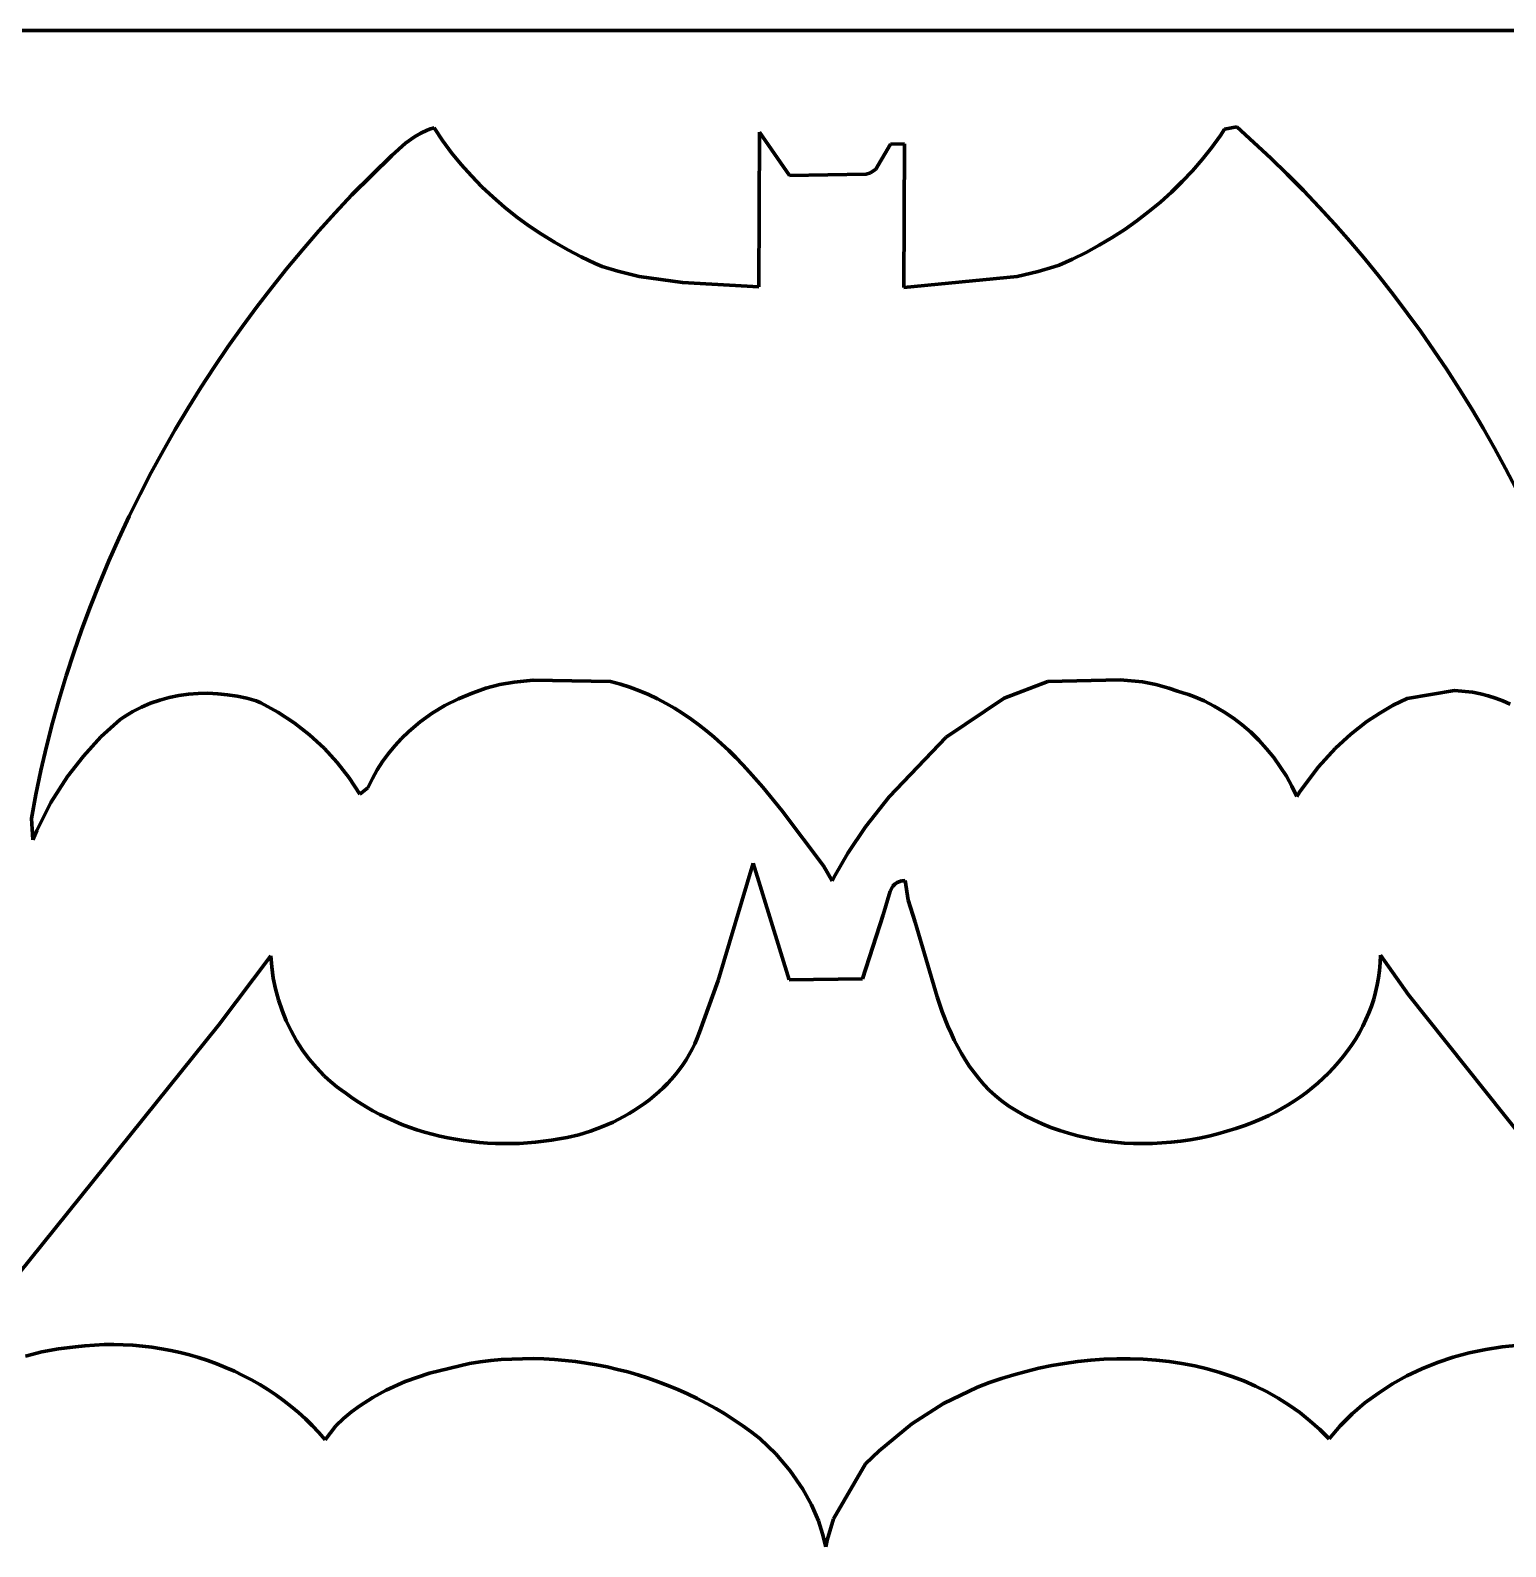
# Model space of a CAD drawing. Header units: millimetres. Extents: x 0 to 8.6, y 0 to 11.1.
# Drawn here: x 3.093 to 5.475, y 8.648 to 11.097 of the extents above; entities that cross this region are included whole.
import ezdxf

# ---------------------------------------------------------------- set-up
doc = ezdxf.new("R2010")
doc.units = ezdxf.units.MM
doc.layers.add('color#010101ff', color=7, linetype='CONTINUOUS', lineweight=100)
doc.layers.add('color#ffffffff', color=7, linetype='CONTINUOUS', lineweight=100)

msp = doc.modelspace()

# ---------------------------------------------------------------- linework, layer by layer
at = {"layer": 'color#010101ff'}
for p, q in [((3.6987, 10.9152), (3.713, 10.9254)), ((3.713, 10.9254), (3.7231, 10.9313)), ((3.7231, 10.9313), (3.7336, 10.9362)), ((3.7336, 10.9362), (3.739, 10.9382)), ((3.739, 10.9382), (3.7446, 10.94)), ((3.7446, 10.94), (3.7583, 10.9194)), ((4.2691, 10.683), (4.2699, 10.9329)), ((4.2699, 10.9329), (4.3182, 10.8627)), ((4.9999, 10.9077), (5.0141, 10.9273)), ((5.0141, 10.9273), (5.0208, 10.9374)), ((5.0208, 10.9374), (5.0406, 10.9411)), ((5.0406, 10.9411), (5.0683, 10.9163)), ((3.6764, 10.8952), (3.6987, 10.9152)), ((3.7583, 10.9194), (3.7729, 10.8995)), ((3.7729, 10.8995), (3.7884, 10.8804)), ((4.4579, 10.8731), (4.4816, 10.9132)), ((4.4816, 10.9132), (4.5041, 10.9137)), ((4.5041, 10.9137), (4.5033, 10.6821)), ((4.9849, 10.8887), (4.9999, 10.9077)), ((5.0683, 10.9163), (5.0954, 10.891)), ((3.612, 10.8314), (3.6764, 10.8952)), ((3.7884, 10.8804), (3.8048, 10.862)), ((4.449, 10.8669), (4.4579, 10.8731)), ((4.9691, 10.8705), (4.9849, 10.8887)), ((5.0954, 10.891), (5.122, 10.8651)), ((3.8048, 10.862), (3.8219, 10.8444)), ((4.3182, 10.8627), (4.4423, 10.8647)), ((4.4423, 10.8647), (4.449, 10.8669)), ((4.9352, 10.836), (4.9525, 10.8529)), ((4.9525, 10.8529), (4.9691, 10.8705)), ((5.122, 10.8651), (5.1481, 10.8387)), ((3.585, 10.8026), (3.612, 10.8314)), ((3.8219, 10.8444), (3.8398, 10.8276)), ((3.8398, 10.8276), (3.8584, 10.8115)), ((4.9173, 10.8198), (4.9352, 10.836)), ((5.1481, 10.8387), (5.1737, 10.8118)), ((3.5584, 10.7732), (3.585, 10.8026)), ((3.8584, 10.8115), (3.8777, 10.7961)), ((4.8794, 10.7897), (4.8987, 10.8044)), ((4.8987, 10.8044), (4.9173, 10.8198)), ((5.1737, 10.8118), (5.1988, 10.7844)), ((3.8777, 10.7961), (3.8976, 10.7816)), ((3.8976, 10.7816), (3.918, 10.7678)), ((4.8393, 10.7626), (4.8597, 10.7758)), ((4.8597, 10.7758), (4.8794, 10.7897)), ((5.1988, 10.7844), (5.2233, 10.7566)), ((3.5325, 10.7432), (3.5584, 10.7732)), ((3.918, 10.7678), (3.939, 10.7549)), ((3.939, 10.7549), (3.9604, 10.7427)), ((4.8185, 10.7502), (4.8393, 10.7626)), ((5.2233, 10.7566), (5.2473, 10.7282)), ((3.5071, 10.7128), (3.5325, 10.7432)), ((3.9604, 10.7427), (3.9823, 10.7314)), ((3.9823, 10.7314), (4.0046, 10.7209)), ((4.7536, 10.7179), (4.7756, 10.7278)), ((4.7756, 10.7278), (4.7973, 10.7386)), ((4.7973, 10.7386), (4.8185, 10.7502)), ((5.2473, 10.7282), (5.2707, 10.6995)), ((3.4824, 10.6819), (3.5071, 10.7128)), ((4.0046, 10.7209), (4.0158, 10.716)), ((4.0158, 10.716), (4.0413, 10.708)), ((4.0413, 10.708), (4.0757, 10.6999)), ((4.6859, 10.6998), (4.72, 10.7075)), ((4.72, 10.7075), (4.7452, 10.715)), ((4.7452, 10.715), (4.7536, 10.7179)), ((3.4582, 10.6505), (3.4824, 10.6819)), ((4.0757, 10.6999), (4.1455, 10.69)), ((4.1455, 10.69), (4.2691, 10.683)), ((4.5033, 10.6821), (4.6859, 10.6998)), ((5.2707, 10.6995), (5.2936, 10.6703)), ((5.2936, 10.6703), (5.3159, 10.6406)), ((3.4347, 10.6186), (3.4582, 10.6505)), ((5.3159, 10.6406), (5.3377, 10.6106)), ((3.4118, 10.5862), (3.4347, 10.6186)), ((5.3377, 10.6106), (5.359, 10.5802)), ((3.3895, 10.5534), (3.4118, 10.5862)), ((5.359, 10.5802), (5.3796, 10.5493)), ((3.3679, 10.5202), (3.3895, 10.5534)), ((5.3796, 10.5493), (5.3997, 10.5181)), ((3.3469, 10.4866), (3.3679, 10.5202)), ((5.3997, 10.5181), (5.4193, 10.4866)), ((3.3266, 10.4526), (3.3469, 10.4866)), ((5.4193, 10.4866), (5.4382, 10.4546)), ((3.307, 10.4181), (3.3266, 10.4526)), ((5.4382, 10.4546), (5.4566, 10.4224)), ((3.2881, 10.3833), (3.307, 10.4181)), ((5.4566, 10.4224), (5.4744, 10.3898)), ((5.4744, 10.3898), (5.4916, 10.3569)), ((3.2699, 10.3481), (3.2881, 10.3833)), ((3.2524, 10.3126), (3.2699, 10.3481)), ((3.2356, 10.2767), (3.2524, 10.3126)), ((3.2195, 10.2405), (3.2356, 10.2767)), ((3.2042, 10.204), (3.2195, 10.2405)), ((3.1897, 10.1671), (3.2042, 10.204)), ((3.1759, 10.13), (3.1897, 10.1671)), ((3.1629, 10.0926), (3.1759, 10.13)), ((3.1507, 10.0549), (3.1629, 10.0926)), ((3.1393, 10.017), (3.1507, 10.0549)), ((3.851, 10.0405), (3.8284, 10.0346)), ((3.8739, 10.0447), (3.851, 10.0405)), ((3.9048, 10.0479), (3.8739, 10.0447)), ((4.0295, 10.0454), (3.9048, 10.0479)), ((4.0454, 10.0411), (4.0295, 10.0454)), ((4.0609, 10.0362), (4.0454, 10.0411)), ((4.7356, 10.0455), (4.6648, 10.0185)), ((4.8524, 10.0482), (4.7356, 10.0455)), ((4.8885, 10.0448), (4.8524, 10.0482)), ((4.9099, 10.0408), (4.8885, 10.0448)), ((4.931, 10.035), (4.9099, 10.0408)), ((3.1287, 9.9789), (3.1393, 10.017)), ((3.3168, 10.0197), (3.3016, 10.0156)), ((3.3323, 10.0229), (3.3168, 10.0197)), ((3.3479, 10.0251), (3.3323, 10.0229)), ((3.3637, 10.0263), (3.3479, 10.0251)), ((3.3795, 10.0265), (3.3637, 10.0263)), ((3.3953, 10.0259), (3.3795, 10.0265)), ((3.4111, 10.0243), (3.3953, 10.0259)), ((3.4268, 10.0218), (3.4111, 10.0243)), ((3.4423, 10.0184), (3.4268, 10.0218)), ((3.4575, 10.0142), (3.4423, 10.0184)), ((3.7838, 10.0176), (3.7622, 10.0068)), ((3.8062, 10.0268), (3.7838, 10.0176)), ((3.8136, 10.0296), (3.8062, 10.0268)), ((3.8284, 10.0346), (3.8136, 10.0296)), ((4.0761, 10.0307), (4.0609, 10.0362)), ((4.0908, 10.0245), (4.0761, 10.0307)), ((4.1052, 10.0176), (4.0908, 10.0245)), ((4.1193, 10.0103), (4.1052, 10.0176)), ((4.6648, 10.0185), (4.5714, 9.9558)), ((4.9449, 10.0299), (4.931, 10.035)), ((4.9537, 10.0274), (4.9449, 10.0299)), ((4.9625, 10.0245), (4.9537, 10.0274)), ((4.9711, 10.0214), (4.9625, 10.0245)), ((4.9879, 10.0142), (4.9711, 10.0214)), ((5.3159, 10.018), (5.2932, 10.0071)), ((5.3919, 10.0311), (5.3159, 10.018)), ((5.4212, 10.0284), (5.3919, 10.0311)), ((5.4339, 10.0257), (5.4212, 10.0284)), ((5.4463, 10.0224), (5.4339, 10.0257)), ((5.4585, 10.0185), (5.4463, 10.0224)), ((5.4704, 10.0141), (5.4585, 10.0185)), ((3.2581, 9.997), (3.2444, 9.9887)), ((3.2722, 10.0042), (3.2581, 9.997)), ((3.2867, 10.0104), (3.2722, 10.0042)), ((3.3016, 10.0156), (3.2867, 10.0104)), ((3.4647, 10.0109), (3.4575, 10.0142)), ((3.4924, 9.9961), (3.4647, 10.0109)), ((3.5188, 9.9789), (3.4924, 9.9961)), ((3.7416, 9.9943), (3.722, 9.9802)), ((3.7622, 10.0068), (3.7416, 9.9943)), ((4.133, 10.0023), (4.1193, 10.0103)), ((4.1464, 9.9939), (4.133, 10.0023)), ((4.1595, 9.9849), (4.1464, 9.9939)), ((5.0042, 10.006), (4.9879, 10.0142)), ((5.0199, 9.9968), (5.0042, 10.006)), ((5.0351, 9.9866), (5.0199, 9.9968)), ((5.2714, 9.9947), (5.2507, 9.9809)), ((5.2932, 10.0071), (5.2714, 9.9947)), ((5.482, 10.0091), (5.4704, 10.0141)), ((3.1189, 9.9405), (3.1287, 9.9789)), ((3.2378, 9.9841), (3.2068, 9.956)), ((3.2444, 9.9887), (3.2378, 9.9841)), ((3.5437, 9.9595), (3.5188, 9.9789)), ((3.722, 9.9802), (3.7036, 9.9647)), ((4.1722, 9.9756), (4.1595, 9.9849)), ((4.1847, 9.9657), (4.1722, 9.9756)), ((5.0495, 9.9755), (5.0351, 9.9866)), ((5.0633, 9.9635), (5.0495, 9.9755)), ((5.2507, 9.9809), (5.2245, 9.9604)), ((3.2068, 9.956), (3.1785, 9.9252)), ((3.5669, 9.9381), (3.5437, 9.9595)), ((3.6921, 9.9535), (3.6813, 9.9417)), ((3.7036, 9.9647), (3.6921, 9.9535)), ((4.1969, 9.9555), (4.1847, 9.9657)), ((4.2088, 9.9449), (4.1969, 9.9555)), ((4.2205, 9.9339), (4.2088, 9.9449)), ((4.5714, 9.9558), (4.4794, 9.8592)), ((5.0764, 9.9507), (5.0633, 9.9635)), ((5.0887, 9.9371), (5.0764, 9.9507)), ((5.2245, 9.9604), (5.2001, 9.9378)), ((3.1099, 9.9019), (3.1189, 9.9405)), ((3.1785, 9.9252), (3.153, 9.8922)), ((3.5882, 9.9149), (3.5669, 9.9381)), ((3.6711, 9.9293), (3.6616, 9.9163)), ((3.6813, 9.9417), (3.6711, 9.9293)), ((4.2319, 9.9227), (4.2205, 9.9339)), ((4.2431, 9.9111), (4.2319, 9.9227)), ((5.1002, 9.9229), (5.0887, 9.9371)), ((5.1108, 9.908), (5.1002, 9.9229)), ((5.2001, 9.9378), (5.172, 9.907)), ((3.1018, 9.8631), (3.1099, 9.9019)), ((3.6075, 9.89), (3.5882, 9.9149)), ((3.6529, 9.9028), (3.645, 9.8887)), ((3.6616, 9.9163), (3.6529, 9.9028)), ((4.2541, 9.8993), (4.2431, 9.9111)), ((4.2755, 9.875), (4.2541, 9.8993)), ((5.1206, 9.8925), (5.1108, 9.908)), ((5.172, 9.907), (5.1419, 9.8669)), ((3.153, 9.8922), (3.1261, 9.8499)), ((3.6247, 9.8637), (3.6075, 9.89)), ((3.6379, 9.8741), (3.6247, 9.8637)), ((3.645, 9.8887), (3.6379, 9.8741)), ((4.3062, 9.8374), (4.2755, 9.875)), ((5.1294, 9.8765), (5.1206, 9.8925)), ((5.1373, 9.86), (5.1294, 9.8765)), ((3.0945, 9.8241), (3.1018, 9.8631)), ((3.1261, 9.8499), (3.1033, 9.8052)), ((4.4794, 9.8592), (4.4413, 9.8108)), ((5.1419, 9.8669), (5.1373, 9.86)), ((3.0966, 9.7898), (3.0945, 9.8241)), ((4.3732, 9.7478), (4.3062, 9.8374)), ((3.1033, 9.8052), (3.0966, 9.7898)), ((4.4413, 9.8108), (4.4126, 9.7682)), ((4.2033, 9.5627), (4.2599, 9.7521)), ((4.2599, 9.7521), (4.3179, 9.564)), ((4.3875, 9.7236), (4.3732, 9.7478)), ((4.4126, 9.7682), (4.3922, 9.7327)), ((4.3922, 9.7327), (4.3875, 9.7236)), ((4.4923, 9.7209), (4.4968, 9.7228)), ((4.4968, 9.7228), (4.4994, 9.7235)), ((4.4994, 9.7235), (4.5022, 9.7239)), ((4.5022, 9.7239), (4.5053, 9.7241)), ((4.5053, 9.7241), (4.5098, 9.6922)), ((4.4696, 9.669), (4.481, 9.7071)), ((4.481, 9.7071), (4.4855, 9.7151)), ((4.4855, 9.7151), (4.4886, 9.7183)), ((4.4886, 9.7183), (4.4923, 9.7209)), ((4.5098, 9.6922), (4.5213, 9.657)), ((4.4362, 9.5656), (4.4696, 9.669)), ((4.5213, 9.657), (4.5569, 9.5361)), ((3.3972, 9.4911), (3.481, 9.6027)), ((3.481, 9.6027), (3.4825, 9.5847)), ((5.2721, 9.5912), (5.2726, 9.6034)), ((5.2726, 9.6034), (5.3177, 9.5395)), ((3.4825, 9.5847), (3.485, 9.5667)), ((5.2695, 9.5672), (5.2711, 9.5791)), ((5.2711, 9.5791), (5.2721, 9.5912)), ((3.485, 9.5667), (3.4887, 9.549)), ((4.173, 9.479), (4.2033, 9.5627)), ((4.3179, 9.564), (4.4362, 9.5656)), ((5.2648, 9.5439), (5.2674, 9.5555)), ((5.2674, 9.5555), (5.2695, 9.5672)), ((3.4887, 9.549), (3.4934, 9.5315)), ((3.4934, 9.5315), (3.4991, 9.5143)), ((4.5569, 9.5361), (4.5651, 9.5123)), ((5.2579, 9.5213), (5.2616, 9.5325)), ((5.2616, 9.5325), (5.2648, 9.5439)), ((5.3177, 9.5395), (5.5427, 9.2573)), ((3.4991, 9.5143), (3.5059, 9.4976)), ((4.5651, 9.5123), (4.5743, 9.4891)), ((5.2491, 9.4996), (5.2538, 9.5103)), ((5.2538, 9.5103), (5.2579, 9.5213)), ((2.9227, 8.9018), (3.3972, 9.4911)), ((3.5059, 9.4976), (3.5137, 9.4813)), ((3.5137, 9.4813), (3.5225, 9.4655)), ((4.1694, 9.4697), (4.173, 9.479)), ((4.5743, 9.4891), (4.5792, 9.4777)), ((4.5792, 9.4777), (4.5845, 9.4665)), ((5.2326, 9.4685), (5.2385, 9.4786)), ((5.2385, 9.4786), (5.244, 9.489)), ((5.244, 9.489), (5.2491, 9.4996)), ((3.5225, 9.4655), (3.5323, 9.4503)), ((4.1612, 9.4517), (4.1655, 9.4606)), ((4.1655, 9.4606), (4.1694, 9.4697)), ((4.5845, 9.4665), (4.5901, 9.4555)), ((4.5901, 9.4555), (4.5961, 9.4447)), ((5.2195, 9.449), (5.2262, 9.4587)), ((5.2262, 9.4587), (5.2326, 9.4685)), ((3.5323, 9.4503), (3.543, 9.4357)), ((3.543, 9.4357), (3.5546, 9.422)), ((4.1461, 9.4266), (4.1515, 9.4347)), ((4.1515, 9.4347), (4.1565, 9.4431)), ((4.1565, 9.4431), (4.1612, 9.4517)), ((4.5961, 9.4447), (4.6024, 9.4342)), ((4.6024, 9.4342), (4.6092, 9.4239)), ((5.197, 9.4217), (5.2048, 9.4306)), ((5.2048, 9.4306), (5.2123, 9.4397)), ((5.2123, 9.4397), (5.2195, 9.449)), ((3.5546, 9.422), (3.5672, 9.409)), ((3.5672, 9.409), (3.5738, 9.4028)), ((4.128, 9.4035), (4.1343, 9.411)), ((4.1343, 9.411), (4.1404, 9.4186)), ((4.1404, 9.4186), (4.1461, 9.4266)), ((4.6092, 9.4239), (4.6164, 9.4139)), ((4.6164, 9.4139), (4.6241, 9.4042)), ((4.6241, 9.4042), (4.6323, 9.3948)), ((5.1716, 9.397), (5.1803, 9.4049)), ((5.1803, 9.4049), (5.1888, 9.4132)), ((5.1888, 9.4132), (5.197, 9.4217)), ((3.5738, 9.4028), (3.5806, 9.3969)), ((3.5806, 9.3969), (3.5877, 9.3912)), ((3.5877, 9.3912), (3.5949, 9.3857)), ((3.5949, 9.3857), (3.6024, 9.3805)), ((3.6024, 9.3805), (3.6129, 9.3729)), ((4.1, 9.3763), (4.1074, 9.3827)), ((4.1074, 9.3827), (4.1145, 9.3894)), ((4.1145, 9.3894), (4.1214, 9.3963)), ((4.1214, 9.3963), (4.128, 9.4035)), ((4.6323, 9.3948), (4.641, 9.3857)), ((4.641, 9.3857), (4.6503, 9.377)), ((5.1436, 9.3749), (5.1531, 9.3819)), ((5.1531, 9.3819), (5.1625, 9.3893)), ((5.1625, 9.3893), (5.1716, 9.397)), ((3.6129, 9.3729), (3.6237, 9.3657)), ((3.6237, 9.3657), (3.6347, 9.3588)), ((3.6347, 9.3588), (3.6459, 9.3524)), ((4.0682, 9.3531), (4.0765, 9.3585)), ((4.0765, 9.3585), (4.0845, 9.3642)), ((4.0845, 9.3642), (4.0924, 9.3701)), ((4.0924, 9.3701), (4.1, 9.3763)), ((4.6503, 9.377), (4.6601, 9.3687)), ((4.6601, 9.3687), (4.6728, 9.36)), ((4.6728, 9.36), (4.6858, 9.3519)), ((5.103, 9.3502), (5.1134, 9.3559)), ((5.1134, 9.3559), (5.1237, 9.3619)), ((5.1237, 9.3619), (5.1337, 9.3682)), ((5.1337, 9.3682), (5.1436, 9.3749)), ((3.6459, 9.3524), (3.6572, 9.3463)), ((3.6572, 9.3463), (3.6688, 9.3407)), ((3.6688, 9.3407), (3.6806, 9.3353)), ((3.6806, 9.3353), (3.6925, 9.3304)), ((3.6925, 9.3304), (3.7045, 9.3259)), ((4.0155, 9.3262), (4.0336, 9.3341)), ((4.0336, 9.3341), (4.0512, 9.343)), ((4.0512, 9.343), (4.0598, 9.3479)), ((4.0598, 9.3479), (4.0682, 9.3531)), ((4.6858, 9.3519), (4.699, 9.3444)), ((4.699, 9.3444), (4.7126, 9.3375)), ((4.7126, 9.3375), (4.7264, 9.3313)), ((4.7264, 9.3313), (4.7404, 9.3255)), ((5.0535, 9.3287), (5.0677, 9.3341)), ((5.0677, 9.3341), (5.0815, 9.34)), ((5.0815, 9.34), (5.0923, 9.3449)), ((5.0923, 9.3449), (5.103, 9.3502)), ((3.7045, 9.3259), (3.7167, 9.3217)), ((3.7167, 9.3217), (3.729, 9.3178)), ((3.729, 9.3178), (3.7415, 9.3144)), ((3.7415, 9.3144), (3.754, 9.3113)), ((3.754, 9.3113), (3.7666, 9.3085)), ((3.7666, 9.3085), (3.7793, 9.3062)), ((3.7793, 9.3062), (3.7921, 9.3041)), ((3.934, 9.3047), (3.9467, 9.3068)), ((3.9467, 9.3068), (3.9593, 9.3092)), ((3.9593, 9.3092), (3.9782, 9.3137)), ((3.9782, 9.3137), (3.997, 9.3194)), ((3.997, 9.3194), (4.0155, 9.3262)), ((4.7404, 9.3255), (4.7547, 9.3204)), ((4.7547, 9.3204), (4.7691, 9.3159)), ((4.7691, 9.3159), (4.7837, 9.3119)), ((4.7837, 9.3119), (4.7985, 9.3085)), ((4.7985, 9.3085), (4.8134, 9.3056)), ((4.9653, 9.3055), (4.9803, 9.3083)), ((4.9803, 9.3083), (4.9952, 9.3114)), ((4.9952, 9.3114), (5.0101, 9.3151)), ((5.0101, 9.3151), (5.0247, 9.3192)), ((5.0247, 9.3192), (5.0392, 9.3237)), ((5.0392, 9.3237), (5.0535, 9.3287)), ((3.7921, 9.3041), (3.805, 9.3025)), ((3.805, 9.3025), (3.8178, 9.3012)), ((3.8178, 9.3012), (3.8308, 9.3002)), ((3.8308, 9.3002), (3.8437, 9.2996)), ((3.8437, 9.2996), (3.8567, 9.2993)), ((3.8567, 9.2993), (3.8696, 9.2993)), ((3.8696, 9.2993), (3.8826, 9.2997)), ((3.8826, 9.2997), (3.8955, 9.3005)), ((3.8955, 9.3005), (3.9084, 9.3016)), ((3.9084, 9.3016), (3.9212, 9.303)), ((3.9212, 9.303), (3.934, 9.3047)), ((4.8134, 9.3056), (4.8284, 9.3032)), ((4.8284, 9.3032), (4.8435, 9.3014)), ((4.8435, 9.3014), (4.8586, 9.3002)), ((4.8586, 9.3002), (4.8739, 9.2994)), ((4.8739, 9.2994), (4.8891, 9.2992)), ((4.8891, 9.2992), (4.9044, 9.2995)), ((4.9044, 9.2995), (4.9197, 9.3003)), ((4.9197, 9.3003), (4.9349, 9.3015)), ((4.9349, 9.3015), (4.9501, 9.3033)), ((4.9501, 9.3033), (4.9653, 9.3055)), ((3.1382, 8.9679), (3.1112, 8.9628)), ((3.1657, 8.9711), (3.1382, 8.9679)), ((3.181, 8.9728), (3.1657, 8.9711)), ((3.1964, 8.9739), (3.181, 8.9728)), ((3.2118, 8.9746), (3.1964, 8.9739)), ((3.2273, 8.9747), (3.2118, 8.9746)), ((3.2428, 8.9744), (3.2273, 8.9747)), ((3.2582, 8.9735), (3.2428, 8.9744)), ((3.2736, 8.9721), (3.2582, 8.9735)), ((3.289, 8.9703), (3.2736, 8.9721)), ((3.3043, 8.9679), (3.289, 8.9703)), ((3.3195, 8.9651), (3.3043, 8.9679)), ((3.3346, 8.9618), (3.3195, 8.9651)), ((5.4425, 8.9669), (5.416, 8.9614)), ((5.4693, 8.971), (5.4425, 8.9669)), ((5.4964, 8.9735), (5.4693, 8.971)), ((3.1112, 8.9628), (3.0847, 8.9561)), ((3.3496, 8.9579), (3.3346, 8.9618)), ((3.3645, 8.9536), (3.3496, 8.9579)), ((3.3792, 8.9488), (3.3645, 8.9536)), ((3.3937, 8.9436), (3.3792, 8.9488)), ((3.4081, 8.9378), (3.3937, 8.9436)), ((3.8019, 8.9444), (3.7372, 8.9287)), ((3.8189, 8.9469), (3.8019, 8.9444)), ((3.836, 8.9489), (3.8189, 8.9469)), ((3.8531, 8.9504), (3.836, 8.9489)), ((3.8702, 8.9514), (3.8531, 8.9504)), ((3.8874, 8.9519), (3.8702, 8.9514)), ((3.9046, 8.952), (3.8874, 8.9519)), ((3.9217, 8.9515), (3.9046, 8.952)), ((3.9389, 8.9505), (3.9217, 8.9515)), ((3.956, 8.9491), (3.9389, 8.9505)), ((3.973, 8.9472), (3.956, 8.9491)), ((3.99, 8.9448), (3.973, 8.9472)), ((4.007, 8.9419), (3.99, 8.9448)), ((4.0238, 8.9386), (4.007, 8.9419)), ((4.0405, 8.9347), (4.0238, 8.9386)), ((4.7419, 8.9407), (4.7212, 8.9364)), ((4.7627, 8.9443), (4.7419, 8.9407)), ((4.7837, 8.9472), (4.7627, 8.9443)), ((4.8048, 8.9494), (4.7837, 8.9472)), ((4.826, 8.9509), (4.8048, 8.9494)), ((4.8471, 8.9517), (4.826, 8.9509)), ((4.8683, 8.9517), (4.8471, 8.9517)), ((4.8894, 8.951), (4.8683, 8.9517)), ((4.9105, 8.9495), (4.8894, 8.951)), ((4.9314, 8.9472), (4.9105, 8.9495)), ((4.9521, 8.9441), (4.9314, 8.9472)), ((4.9726, 8.9402), (4.9521, 8.9441)), ((4.993, 8.9354), (4.9726, 8.9402)), ((5.3644, 8.9459), (5.3394, 8.9358)), ((5.3899, 8.9544), (5.3644, 8.9459)), ((5.416, 8.9614), (5.3899, 8.9544)), ((3.4222, 8.9316), (3.4081, 8.9378)), ((3.4361, 8.9249), (3.4222, 8.9316)), ((3.4497, 8.9178), (3.4361, 8.9249)), ((3.4631, 8.9101), (3.4497, 8.9178)), ((3.6977, 8.9149), (3.6673, 8.9013)), ((3.7372, 8.9287), (3.6977, 8.9149)), ((4.0572, 8.9305), (4.0405, 8.9347)), ((4.0737, 8.9257), (4.0572, 8.9305)), ((4.09, 8.9205), (4.0737, 8.9257)), ((4.1062, 8.9148), (4.09, 8.9205)), ((4.1222, 8.9087), (4.1062, 8.9148)), ((4.6607, 8.9199), (4.6411, 8.9132)), ((4.6806, 8.926), (4.6607, 8.9199)), ((4.7008, 8.9315), (4.6806, 8.926)), ((4.7212, 8.9364), (4.7008, 8.9315)), ((5.013, 8.9298), (4.993, 8.9354)), ((5.0327, 8.9233), (5.013, 8.9298)), ((5.052, 8.9159), (5.0327, 8.9233)), ((5.071, 8.9076), (5.052, 8.9159)), ((5.3152, 8.9243), (5.2918, 8.9112)), ((5.3394, 8.9358), (5.3152, 8.9243)), ((3.4762, 8.902), (3.4631, 8.9101)), ((3.489, 8.8935), (3.4762, 8.902)), ((3.5015, 8.8844), (3.489, 8.8935)), ((3.6673, 8.9013), (3.6455, 8.8894)), ((4.1381, 8.9021), (4.1222, 8.9087)), ((4.1538, 8.8951), (4.1381, 8.9021)), ((4.1692, 8.8877), (4.1538, 8.8951)), ((4.6219, 8.9059), (4.5671, 8.8795)), ((4.6411, 8.9132), (4.6219, 8.9059)), ((5.0895, 8.8983), (5.071, 8.9076)), ((5.1076, 8.8881), (5.0895, 8.8983)), ((5.2692, 8.8965), (5.2476, 8.8804)), ((5.2918, 8.9112), (5.2692, 8.8965)), ((3.5137, 8.8749), (3.5015, 8.8844)), ((3.5255, 8.865), (3.5137, 8.8749)), ((3.537, 8.8546), (3.5255, 8.865)), ((3.6112, 8.866), (3.5984, 8.8553)), ((3.6246, 8.8759), (3.6112, 8.866)), ((3.6455, 8.8894), (3.6246, 8.8759)), ((4.1844, 8.8797), (4.1692, 8.8877)), ((4.1994, 8.8714), (4.1844, 8.8797)), ((4.2142, 8.8626), (4.1994, 8.8714)), ((4.5671, 8.8795), (4.5159, 8.8468)), ((5.1252, 8.877), (5.1076, 8.8881)), ((5.1422, 8.8648), (5.1252, 8.877)), ((5.2476, 8.8804), (5.2271, 8.8626)), ((3.548, 8.8438), (3.537, 8.8546)), ((3.5587, 8.8325), (3.548, 8.8438)), ((3.5862, 8.8437), (3.5689, 8.8207)), ((3.5984, 8.8553), (3.5862, 8.8437)), ((4.2287, 8.8534), (4.2142, 8.8626)), ((4.2429, 8.8437), (4.2287, 8.8534)), ((4.2568, 8.8336), (4.2429, 8.8437)), ((4.5159, 8.8468), (4.463, 8.8033)), ((5.1586, 8.8517), (5.1422, 8.8648)), ((5.1745, 8.8376), (5.1586, 8.8517)), ((5.2077, 8.8433), (5.1896, 8.8224)), ((5.2271, 8.8626), (5.2077, 8.8433)), ((3.5689, 8.8207), (3.5587, 8.8325)), ((4.2705, 8.8231), (4.2568, 8.8336)), ((4.2963, 8.7982), (4.2705, 8.8231)), ((5.1896, 8.8224), (5.1745, 8.8376)), ((4.3196, 8.7708), (4.2963, 8.7982)), ((4.463, 8.8033), (4.4413, 8.782)), ((4.3399, 8.7412), (4.3196, 8.7708)), ((4.4413, 8.782), (4.3895, 8.6931)), ((4.3537, 8.7161), (4.3399, 8.7412)), ((4.365, 8.6898), (4.3537, 8.7161)), ((4.3719, 8.6693), (4.365, 8.6898)), ((4.3771, 8.6483), (4.3719, 8.6693)), ((4.3895, 8.6931), (4.379, 8.6586)), ((4.379, 8.6586), (4.3771, 8.6483))]:
    msp.add_line(p, q, dxfattribs=at)
at = {"layer": 'color#ffffffff'}
for p, q in [((0, 11.0972), (8.5833, 11.0972)), ((3.713, 10.9254), (3.6987, 10.9152)), ((3.7231, 10.9313), (3.713, 10.9254)), ((3.7336, 10.9362), (3.7231, 10.9313)), ((3.739, 10.9382), (3.7336, 10.9362)), ((3.7446, 10.94), (3.739, 10.9382)), ((3.7583, 10.9194), (3.7446, 10.94)), ((4.2699, 10.9329), (4.2691, 10.683)), ((4.3182, 10.8627), (4.2699, 10.9329)), ((5.0141, 10.9273), (4.9999, 10.9077)), ((5.0208, 10.9374), (5.0141, 10.9273)), ((5.0406, 10.9411), (5.0208, 10.9374)), ((5.0683, 10.9163), (5.0406, 10.9411)), ((3.6987, 10.9152), (3.6764, 10.8952)), ((3.7729, 10.8995), (3.7583, 10.9194)), ((3.7884, 10.8804), (3.7729, 10.8995)), ((4.4816, 10.9132), (4.4579, 10.8731)), ((4.5041, 10.9137), (4.4816, 10.9132)), ((4.5033, 10.6821), (4.5041, 10.9137)), ((4.9999, 10.9077), (4.9849, 10.8887)), ((5.0954, 10.891), (5.0683, 10.9163)), ((3.6764, 10.8952), (3.612, 10.8314)), ((3.8048, 10.862), (3.7884, 10.8804)), ((4.4579, 10.8731), (4.449, 10.8669)), ((4.9849, 10.8887), (4.9691, 10.8705)), ((5.122, 10.8651), (5.0954, 10.891)), ((3.8219, 10.8444), (3.8048, 10.862)), ((4.4423, 10.8647), (4.3182, 10.8627)), ((4.449, 10.8669), (4.4423, 10.8647)), ((4.9525, 10.8529), (4.9352, 10.836)), ((4.9691, 10.8705), (4.9525, 10.8529)), ((5.1481, 10.8387), (5.122, 10.8651)), ((3.612, 10.8314), (3.585, 10.8026)), ((3.8398, 10.8276), (3.8219, 10.8444)), ((3.8584, 10.8115), (3.8398, 10.8276)), ((4.9352, 10.836), (4.9173, 10.8198)), ((5.1737, 10.8118), (5.1481, 10.8387)), ((3.585, 10.8026), (3.5584, 10.7732)), ((3.8777, 10.7961), (3.8584, 10.8115)), ((4.8987, 10.8044), (4.8794, 10.7897)), ((4.9173, 10.8198), (4.8987, 10.8044)), ((5.1988, 10.7844), (5.1737, 10.8118)), ((3.8976, 10.7816), (3.8777, 10.7961)), ((3.918, 10.7678), (3.8976, 10.7816)), ((4.8597, 10.7758), (4.8393, 10.7626)), ((4.8794, 10.7897), (4.8597, 10.7758)), ((5.2233, 10.7566), (5.1988, 10.7844)), ((3.5584, 10.7732), (3.5325, 10.7432)), ((3.939, 10.7549), (3.918, 10.7678)), ((3.9604, 10.7427), (3.939, 10.7549)), ((4.8393, 10.7626), (4.8185, 10.7502)), ((5.2473, 10.7282), (5.2233, 10.7566)), ((3.5325, 10.7432), (3.5071, 10.7128)), ((3.9823, 10.7314), (3.9604, 10.7427)), ((4.0046, 10.7209), (3.9823, 10.7314)), ((4.7756, 10.7278), (4.7536, 10.7179)), ((4.7973, 10.7386), (4.7756, 10.7278)), ((4.8185, 10.7502), (4.7973, 10.7386)), ((5.2707, 10.6995), (5.2473, 10.7282)), ((3.5071, 10.7128), (3.4824, 10.6819)), ((4.0158, 10.716), (4.0046, 10.7209)), ((4.0413, 10.708), (4.0158, 10.716)), ((4.0757, 10.6999), (4.0413, 10.708)), ((4.72, 10.7075), (4.6859, 10.6998)), ((4.7452, 10.715), (4.72, 10.7075)), ((4.7536, 10.7179), (4.7452, 10.715)), ((3.4824, 10.6819), (3.4582, 10.6505)), ((4.1455, 10.69), (4.0757, 10.6999)), ((4.2691, 10.683), (4.1455, 10.69)), ((4.6859, 10.6998), (4.5033, 10.6821)), ((5.2936, 10.6703), (5.2707, 10.6995)), ((5.3159, 10.6406), (5.2936, 10.6703)), ((3.4582, 10.6505), (3.4347, 10.6186)), ((5.3377, 10.6106), (5.3159, 10.6406)), ((3.4347, 10.6186), (3.4118, 10.5862)), ((5.359, 10.5802), (5.3377, 10.6106)), ((3.4118, 10.5862), (3.3895, 10.5534)), ((5.3796, 10.5493), (5.359, 10.5802)), ((3.3895, 10.5534), (3.3679, 10.5202)), ((5.3997, 10.5181), (5.3796, 10.5493)), ((3.3679, 10.5202), (3.3469, 10.4866)), ((5.4193, 10.4866), (5.3997, 10.5181)), ((3.3469, 10.4866), (3.3266, 10.4526)), ((5.4382, 10.4546), (5.4193, 10.4866)), ((3.3266, 10.4526), (3.307, 10.4181)), ((5.4566, 10.4224), (5.4382, 10.4546)), ((3.307, 10.4181), (3.2881, 10.3833)), ((5.4744, 10.3898), (5.4566, 10.4224)), ((5.4916, 10.3569), (5.4744, 10.3898)), ((3.2881, 10.3833), (3.2699, 10.3481)), ((3.2699, 10.3481), (3.2524, 10.3126)), ((3.2524, 10.3126), (3.2356, 10.2767)), ((3.2356, 10.2767), (3.2195, 10.2405)), ((3.2195, 10.2405), (3.2042, 10.204)), ((3.2042, 10.204), (3.1897, 10.1671)), ((3.1897, 10.1671), (3.1759, 10.13)), ((3.1759, 10.13), (3.1629, 10.0926)), ((3.1629, 10.0926), (3.1507, 10.0549)), ((3.1507, 10.0549), (3.1393, 10.017)), ((3.8284, 10.0346), (3.851, 10.0405)), ((3.851, 10.0405), (3.8739, 10.0447)), ((3.8739, 10.0447), (3.9048, 10.0479)), ((3.9048, 10.0479), (4.0295, 10.0454)), ((4.0295, 10.0454), (4.0454, 10.0411)), ((4.0454, 10.0411), (4.0609, 10.0362)), ((4.6648, 10.0185), (4.7356, 10.0455)), ((4.7356, 10.0455), (4.8524, 10.0482)), ((4.8524, 10.0482), (4.8885, 10.0448)), ((4.8885, 10.0448), (4.9099, 10.0408)), ((4.9099, 10.0408), (4.931, 10.035)), ((3.1393, 10.017), (3.1287, 9.9789)), ((3.3016, 10.0156), (3.3168, 10.0197)), ((3.3168, 10.0197), (3.3323, 10.0229)), ((3.3323, 10.0229), (3.3479, 10.0251)), ((3.3479, 10.0251), (3.3637, 10.0263)), ((3.3637, 10.0263), (3.3795, 10.0265)), ((3.3795, 10.0265), (3.3953, 10.0259)), ((3.3953, 10.0259), (3.4111, 10.0243)), ((3.4111, 10.0243), (3.4268, 10.0218)), ((3.4268, 10.0218), (3.4423, 10.0184)), ((3.4423, 10.0184), (3.4575, 10.0142)), ((3.7622, 10.0068), (3.7838, 10.0176)), ((3.7838, 10.0176), (3.8062, 10.0268)), ((3.8062, 10.0268), (3.8136, 10.0296)), ((3.8136, 10.0296), (3.8284, 10.0346)), ((4.0609, 10.0362), (4.0761, 10.0307)), ((4.0761, 10.0307), (4.0908, 10.0245)), ((4.0908, 10.0245), (4.1052, 10.0176)), ((4.1052, 10.0176), (4.1193, 10.0103)), ((4.5714, 9.9558), (4.6648, 10.0185)), ((4.931, 10.035), (4.9449, 10.0299)), ((4.9449, 10.0299), (4.9537, 10.0274)), ((4.9537, 10.0274), (4.9625, 10.0245)), ((4.9625, 10.0245), (4.9711, 10.0214)), ((4.9711, 10.0214), (4.9879, 10.0142)), ((5.2932, 10.0071), (5.3159, 10.018)), ((5.3159, 10.018), (5.3919, 10.0311)), ((5.3919, 10.0311), (5.4212, 10.0284)), ((5.4212, 10.0284), (5.4339, 10.0257)), ((5.4339, 10.0257), (5.4463, 10.0224)), ((5.4463, 10.0224), (5.4585, 10.0185)), ((5.4585, 10.0185), (5.4704, 10.0141)), ((3.2444, 9.9887), (3.2581, 9.997)), ((3.2581, 9.997), (3.2722, 10.0042)), ((3.2722, 10.0042), (3.2867, 10.0104)), ((3.2867, 10.0104), (3.3016, 10.0156)), ((3.4575, 10.0142), (3.4647, 10.0109)), ((3.4647, 10.0109), (3.4924, 9.9961)), ((3.4924, 9.9961), (3.5188, 9.9789)), ((3.722, 9.9802), (3.7416, 9.9943)), ((3.7416, 9.9943), (3.7622, 10.0068)), ((4.1193, 10.0103), (4.133, 10.0023)), ((4.133, 10.0023), (4.1464, 9.9939)), ((4.1464, 9.9939), (4.1595, 9.9849)), ((4.9879, 10.0142), (5.0042, 10.006)), ((5.0042, 10.006), (5.0199, 9.9968)), ((5.0199, 9.9968), (5.0351, 9.9866)), ((5.2507, 9.9809), (5.2714, 9.9947)), ((5.2714, 9.9947), (5.2932, 10.0071)), ((5.4704, 10.0141), (5.482, 10.0091)), ((3.1287, 9.9789), (3.1189, 9.9405)), ((3.2068, 9.956), (3.2378, 9.9841)), ((3.2378, 9.9841), (3.2444, 9.9887)), ((3.5188, 9.9789), (3.5437, 9.9595)), ((3.7036, 9.9647), (3.722, 9.9802)), ((4.1595, 9.9849), (4.1722, 9.9756)), ((4.1722, 9.9756), (4.1847, 9.9657)), ((5.0351, 9.9866), (5.0495, 9.9755)), ((5.0495, 9.9755), (5.0633, 9.9635)), ((5.2245, 9.9604), (5.2507, 9.9809)), ((3.1785, 9.9252), (3.2068, 9.956)), ((3.5437, 9.9595), (3.5669, 9.9381)), ((3.6813, 9.9417), (3.6921, 9.9535)), ((3.6921, 9.9535), (3.7036, 9.9647)), ((4.1847, 9.9657), (4.1969, 9.9555)), ((4.1969, 9.9555), (4.2088, 9.9449)), ((4.2088, 9.9449), (4.2205, 9.9339)), ((4.4794, 9.8592), (4.5714, 9.9558)), ((5.0633, 9.9635), (5.0764, 9.9507)), ((5.0764, 9.9507), (5.0887, 9.9371)), ((5.2001, 9.9378), (5.2245, 9.9604)), ((3.1189, 9.9405), (3.1099, 9.9019)), ((3.153, 9.8922), (3.1785, 9.9252)), ((3.5669, 9.9381), (3.5882, 9.9149)), ((3.6616, 9.9163), (3.6711, 9.9293)), ((3.6711, 9.9293), (3.6813, 9.9417)), ((4.2205, 9.9339), (4.2319, 9.9227)), ((4.2319, 9.9227), (4.2431, 9.9111)), ((5.0887, 9.9371), (5.1002, 9.9229)), ((5.1002, 9.9229), (5.1108, 9.908)), ((5.172, 9.907), (5.2001, 9.9378)), ((3.1099, 9.9019), (3.1018, 9.8631)), ((3.5882, 9.9149), (3.6075, 9.89)), ((3.645, 9.8887), (3.6529, 9.9028)), ((3.6529, 9.9028), (3.6616, 9.9163)), ((4.2431, 9.9111), (4.2541, 9.8993)), ((4.2541, 9.8993), (4.2755, 9.875)), ((5.1108, 9.908), (5.1206, 9.8925)), ((5.1419, 9.8669), (5.172, 9.907)), ((3.1261, 9.8499), (3.153, 9.8922)), ((3.6075, 9.89), (3.6247, 9.8637)), ((3.6247, 9.8637), (3.6379, 9.8741)), ((3.6379, 9.8741), (3.645, 9.8887)), ((4.2755, 9.875), (4.3062, 9.8374)), ((5.1206, 9.8925), (5.1294, 9.8765)), ((5.1294, 9.8765), (5.1373, 9.86)), ((3.1018, 9.8631), (3.0945, 9.8241)), ((3.1033, 9.8052), (3.1261, 9.8499)), ((4.4413, 9.8108), (4.4794, 9.8592)), ((5.1373, 9.86), (5.1419, 9.8669)), ((3.0945, 9.8241), (3.0966, 9.7898)), ((4.3062, 9.8374), (4.3732, 9.7478)), ((3.0966, 9.7898), (3.1033, 9.8052)), ((4.4126, 9.7682), (4.4413, 9.8108)), ((4.2599, 9.7521), (4.2033, 9.5627)), ((4.3179, 9.564), (4.2599, 9.7521)), ((4.3732, 9.7478), (4.3875, 9.7236)), ((4.3922, 9.7327), (4.4126, 9.7682)), ((4.3875, 9.7236), (4.3922, 9.7327)), ((4.4968, 9.7228), (4.4923, 9.7209)), ((4.4994, 9.7235), (4.4968, 9.7228)), ((4.5022, 9.7239), (4.4994, 9.7235)), ((4.5053, 9.7241), (4.5022, 9.7239)), ((4.5098, 9.6922), (4.5053, 9.7241)), ((4.481, 9.7071), (4.4696, 9.669)), ((4.4855, 9.7151), (4.481, 9.7071)), ((4.4886, 9.7183), (4.4855, 9.7151)), ((4.4923, 9.7209), (4.4886, 9.7183)), ((4.5213, 9.657), (4.5098, 9.6922)), ((4.4696, 9.669), (4.4362, 9.5656)), ((4.5569, 9.5361), (4.5213, 9.657)), ((3.481, 9.6027), (3.3972, 9.4911)), ((3.4825, 9.5847), (3.481, 9.6027)), ((5.2726, 9.6034), (5.2721, 9.5912)), ((5.3177, 9.5395), (5.2726, 9.6034)), ((3.485, 9.5667), (3.4825, 9.5847)), ((5.2711, 9.5791), (5.2695, 9.5672)), ((5.2721, 9.5912), (5.2711, 9.5791)), ((3.4887, 9.549), (3.485, 9.5667)), ((4.2033, 9.5627), (4.173, 9.479)), ((4.4362, 9.5656), (4.3179, 9.564)), ((5.2674, 9.5555), (5.2648, 9.5439)), ((5.2695, 9.5672), (5.2674, 9.5555)), ((3.4934, 9.5315), (3.4887, 9.549)), ((3.4991, 9.5143), (3.4934, 9.5315)), ((4.5651, 9.5123), (4.5569, 9.5361)), ((5.2616, 9.5325), (5.2579, 9.5213)), ((5.2648, 9.5439), (5.2616, 9.5325)), ((5.5427, 9.2573), (5.3177, 9.5395)), ((3.5059, 9.4976), (3.4991, 9.5143)), ((4.5743, 9.4891), (4.5651, 9.5123)), ((5.2538, 9.5103), (5.2491, 9.4996)), ((5.2579, 9.5213), (5.2538, 9.5103)), ((3.3972, 9.4911), (2.9227, 8.9018)), ((3.5137, 9.4813), (3.5059, 9.4976)), ((3.5225, 9.4655), (3.5137, 9.4813)), ((4.173, 9.479), (4.1694, 9.4697)), ((4.5792, 9.4777), (4.5743, 9.4891)), ((4.5845, 9.4665), (4.5792, 9.4777)), ((5.2385, 9.4786), (5.2326, 9.4685)), ((5.244, 9.489), (5.2385, 9.4786)), ((5.2491, 9.4996), (5.244, 9.489)), ((3.5323, 9.4503), (3.5225, 9.4655)), ((4.1655, 9.4606), (4.1612, 9.4517)), ((4.1694, 9.4697), (4.1655, 9.4606)), ((4.5901, 9.4555), (4.5845, 9.4665)), ((4.5961, 9.4447), (4.5901, 9.4555)), ((5.2262, 9.4587), (5.2195, 9.449)), ((5.2326, 9.4685), (5.2262, 9.4587)), ((3.543, 9.4357), (3.5323, 9.4503)), ((3.5546, 9.422), (3.543, 9.4357)), ((4.1515, 9.4347), (4.1461, 9.4266)), ((4.1565, 9.4431), (4.1515, 9.4347)), ((4.1612, 9.4517), (4.1565, 9.4431)), ((4.6024, 9.4342), (4.5961, 9.4447)), ((4.6092, 9.4239), (4.6024, 9.4342)), ((5.2048, 9.4306), (5.197, 9.4217)), ((5.2123, 9.4397), (5.2048, 9.4306)), ((5.2195, 9.449), (5.2123, 9.4397)), ((3.5672, 9.409), (3.5546, 9.422)), ((3.5738, 9.4028), (3.5672, 9.409)), ((4.1343, 9.411), (4.128, 9.4035)), ((4.1404, 9.4186), (4.1343, 9.411)), ((4.1461, 9.4266), (4.1404, 9.4186)), ((4.6164, 9.4139), (4.6092, 9.4239)), ((4.6241, 9.4042), (4.6164, 9.4139)), ((4.6323, 9.3948), (4.6241, 9.4042)), ((5.1803, 9.4049), (5.1716, 9.397)), ((5.1888, 9.4132), (5.1803, 9.4049)), ((5.197, 9.4217), (5.1888, 9.4132)), ((3.5806, 9.3969), (3.5738, 9.4028)), ((3.5877, 9.3912), (3.5806, 9.3969)), ((3.5949, 9.3857), (3.5877, 9.3912)), ((3.6024, 9.3805), (3.5949, 9.3857)), ((3.6129, 9.3729), (3.6024, 9.3805)), ((4.1074, 9.3827), (4.1, 9.3763)), ((4.1145, 9.3894), (4.1074, 9.3827)), ((4.1214, 9.3963), (4.1145, 9.3894)), ((4.128, 9.4035), (4.1214, 9.3963)), ((4.641, 9.3857), (4.6323, 9.3948)), ((4.6503, 9.377), (4.641, 9.3857)), ((5.1531, 9.3819), (5.1436, 9.3749)), ((5.1625, 9.3893), (5.1531, 9.3819)), ((5.1716, 9.397), (5.1625, 9.3893)), ((3.6237, 9.3657), (3.6129, 9.3729)), ((3.6347, 9.3588), (3.6237, 9.3657)), ((3.6459, 9.3524), (3.6347, 9.3588)), ((4.0765, 9.3585), (4.0682, 9.3531)), ((4.0845, 9.3642), (4.0765, 9.3585)), ((4.0924, 9.3701), (4.0845, 9.3642)), ((4.1, 9.3763), (4.0924, 9.3701)), ((4.6601, 9.3687), (4.6503, 9.377)), ((4.6728, 9.36), (4.6601, 9.3687)), ((4.6858, 9.3519), (4.6728, 9.36)), ((5.1134, 9.3559), (5.103, 9.3502)), ((5.1237, 9.3619), (5.1134, 9.3559)), ((5.1337, 9.3682), (5.1237, 9.3619)), ((5.1436, 9.3749), (5.1337, 9.3682)), ((3.6572, 9.3463), (3.6459, 9.3524)), ((3.6688, 9.3407), (3.6572, 9.3463)), ((3.6806, 9.3353), (3.6688, 9.3407)), ((3.6925, 9.3304), (3.6806, 9.3353)), ((3.7045, 9.3259), (3.6925, 9.3304)), ((4.0336, 9.3341), (4.0155, 9.3262)), ((4.0512, 9.343), (4.0336, 9.3341)), ((4.0598, 9.3479), (4.0512, 9.343)), ((4.0682, 9.3531), (4.0598, 9.3479)), ((4.699, 9.3444), (4.6858, 9.3519)), ((4.7126, 9.3375), (4.699, 9.3444)), ((4.7264, 9.3313), (4.7126, 9.3375)), ((4.7404, 9.3255), (4.7264, 9.3313)), ((5.0677, 9.3341), (5.0535, 9.3287)), ((5.0815, 9.34), (5.0677, 9.3341)), ((5.0923, 9.3449), (5.0815, 9.34)), ((5.103, 9.3502), (5.0923, 9.3449)), ((3.7167, 9.3217), (3.7045, 9.3259)), ((3.729, 9.3178), (3.7167, 9.3217)), ((3.7415, 9.3144), (3.729, 9.3178)), ((3.754, 9.3113), (3.7415, 9.3144)), ((3.7666, 9.3085), (3.754, 9.3113)), ((3.7793, 9.3062), (3.7666, 9.3085)), ((3.7921, 9.3041), (3.7793, 9.3062)), ((3.9467, 9.3068), (3.934, 9.3047)), ((3.9593, 9.3092), (3.9467, 9.3068)), ((3.9782, 9.3137), (3.9593, 9.3092)), ((3.997, 9.3194), (3.9782, 9.3137)), ((4.0155, 9.3262), (3.997, 9.3194)), ((4.7547, 9.3204), (4.7404, 9.3255)), ((4.7691, 9.3159), (4.7547, 9.3204)), ((4.7837, 9.3119), (4.7691, 9.3159)), ((4.7985, 9.3085), (4.7837, 9.3119)), ((4.8134, 9.3056), (4.7985, 9.3085)), ((4.9803, 9.3083), (4.9653, 9.3055)), ((4.9952, 9.3114), (4.9803, 9.3083)), ((5.0101, 9.3151), (4.9952, 9.3114)), ((5.0247, 9.3192), (5.0101, 9.3151)), ((5.0392, 9.3237), (5.0247, 9.3192)), ((5.0535, 9.3287), (5.0392, 9.3237)), ((3.805, 9.3025), (3.7921, 9.3041)), ((3.8178, 9.3012), (3.805, 9.3025)), ((3.8308, 9.3002), (3.8178, 9.3012)), ((3.8437, 9.2996), (3.8308, 9.3002)), ((3.8567, 9.2993), (3.8437, 9.2996)), ((3.8696, 9.2993), (3.8567, 9.2993)), ((3.8826, 9.2997), (3.8696, 9.2993)), ((3.8955, 9.3005), (3.8826, 9.2997)), ((3.9084, 9.3016), (3.8955, 9.3005)), ((3.9212, 9.303), (3.9084, 9.3016)), ((3.934, 9.3047), (3.9212, 9.303)), ((4.8284, 9.3032), (4.8134, 9.3056)), ((4.8435, 9.3014), (4.8284, 9.3032)), ((4.8586, 9.3002), (4.8435, 9.3014)), ((4.8739, 9.2994), (4.8586, 9.3002)), ((4.8891, 9.2992), (4.8739, 9.2994)), ((4.9044, 9.2995), (4.8891, 9.2992)), ((4.9197, 9.3003), (4.9044, 9.2995)), ((4.9349, 9.3015), (4.9197, 9.3003)), ((4.9501, 9.3033), (4.9349, 9.3015)), ((4.9653, 9.3055), (4.9501, 9.3033)), ((3.1112, 8.9628), (3.1382, 8.9679)), ((3.1382, 8.9679), (3.1657, 8.9711)), ((3.1657, 8.9711), (3.181, 8.9728)), ((3.181, 8.9728), (3.1964, 8.9739)), ((3.1964, 8.9739), (3.2118, 8.9746)), ((3.2118, 8.9746), (3.2273, 8.9747)), ((3.2273, 8.9747), (3.2428, 8.9744)), ((3.2428, 8.9744), (3.2582, 8.9735)), ((3.2582, 8.9735), (3.2736, 8.9721)), ((3.2736, 8.9721), (3.289, 8.9703)), ((3.289, 8.9703), (3.3043, 8.9679)), ((3.3043, 8.9679), (3.3195, 8.9651)), ((3.3195, 8.9651), (3.3346, 8.9618)), ((5.416, 8.9614), (5.4425, 8.9669)), ((5.4425, 8.9669), (5.4693, 8.971)), ((5.4693, 8.971), (5.4964, 8.9735)), ((3.0847, 8.9561), (3.1112, 8.9628)), ((3.3346, 8.9618), (3.3496, 8.9579)), ((3.3496, 8.9579), (3.3645, 8.9536)), ((3.3645, 8.9536), (3.3792, 8.9488)), ((3.3792, 8.9488), (3.3937, 8.9436)), ((3.3937, 8.9436), (3.4081, 8.9378)), ((3.7372, 8.9287), (3.8019, 8.9444)), ((3.8019, 8.9444), (3.8189, 8.9469)), ((3.8189, 8.9469), (3.836, 8.9489)), ((3.836, 8.9489), (3.8531, 8.9504)), ((3.8531, 8.9504), (3.8702, 8.9514)), ((3.8702, 8.9514), (3.8874, 8.9519)), ((3.8874, 8.9519), (3.9046, 8.952)), ((3.9046, 8.952), (3.9217, 8.9515)), ((3.9217, 8.9515), (3.9389, 8.9505)), ((3.9389, 8.9505), (3.956, 8.9491)), ((3.956, 8.9491), (3.973, 8.9472)), ((3.973, 8.9472), (3.99, 8.9448)), ((3.99, 8.9448), (4.007, 8.9419)), ((4.007, 8.9419), (4.0238, 8.9386)), ((4.0238, 8.9386), (4.0405, 8.9347)), ((4.7212, 8.9364), (4.7419, 8.9407)), ((4.7419, 8.9407), (4.7627, 8.9443)), ((4.7627, 8.9443), (4.7837, 8.9472)), ((4.7837, 8.9472), (4.8048, 8.9494)), ((4.8048, 8.9494), (4.826, 8.9509)), ((4.826, 8.9509), (4.8471, 8.9517)), ((4.8471, 8.9517), (4.8683, 8.9517)), ((4.8683, 8.9517), (4.8894, 8.951)), ((4.8894, 8.951), (4.9105, 8.9495)), ((4.9105, 8.9495), (4.9314, 8.9472)), ((4.9314, 8.9472), (4.9521, 8.9441)), ((4.9521, 8.9441), (4.9726, 8.9402)), ((4.9726, 8.9402), (4.993, 8.9354)), ((5.3394, 8.9358), (5.3644, 8.9459)), ((5.3644, 8.9459), (5.3899, 8.9544)), ((5.3899, 8.9544), (5.416, 8.9614)), ((3.4081, 8.9378), (3.4222, 8.9316)), ((3.4222, 8.9316), (3.4361, 8.9249)), ((3.4361, 8.9249), (3.4497, 8.9178)), ((3.4497, 8.9178), (3.4631, 8.9101)), ((3.6673, 8.9013), (3.6977, 8.9149)), ((3.6977, 8.9149), (3.7372, 8.9287)), ((4.0405, 8.9347), (4.0572, 8.9305)), ((4.0572, 8.9305), (4.0737, 8.9257)), ((4.0737, 8.9257), (4.09, 8.9205)), ((4.09, 8.9205), (4.1062, 8.9148)), ((4.1062, 8.9148), (4.1222, 8.9087)), ((4.6411, 8.9132), (4.6607, 8.9199)), ((4.6607, 8.9199), (4.6806, 8.926)), ((4.6806, 8.926), (4.7008, 8.9315)), ((4.7008, 8.9315), (4.7212, 8.9364)), ((4.993, 8.9354), (5.013, 8.9298)), ((5.013, 8.9298), (5.0327, 8.9233)), ((5.0327, 8.9233), (5.052, 8.9159)), ((5.052, 8.9159), (5.071, 8.9076)), ((5.2918, 8.9112), (5.3152, 8.9243)), ((5.3152, 8.9243), (5.3394, 8.9358)), ((3.4631, 8.9101), (3.4762, 8.902)), ((3.4762, 8.902), (3.489, 8.8935)), ((3.489, 8.8935), (3.5015, 8.8844)), ((3.6455, 8.8894), (3.6673, 8.9013)), ((4.1222, 8.9087), (4.1381, 8.9021)), ((4.1381, 8.9021), (4.1538, 8.8951)), ((4.1538, 8.8951), (4.1692, 8.8877)), ((4.5671, 8.8795), (4.6219, 8.9059)), ((4.6219, 8.9059), (4.6411, 8.9132)), ((5.071, 8.9076), (5.0895, 8.8983)), ((5.0895, 8.8983), (5.1076, 8.8881)), ((5.2476, 8.8804), (5.2692, 8.8965)), ((5.2692, 8.8965), (5.2918, 8.9112)), ((3.5015, 8.8844), (3.5137, 8.8749)), ((3.5137, 8.8749), (3.5255, 8.865)), ((3.5255, 8.865), (3.537, 8.8546)), ((3.5984, 8.8553), (3.6112, 8.866)), ((3.6112, 8.866), (3.6246, 8.8759)), ((3.6246, 8.8759), (3.6455, 8.8894)), ((4.1692, 8.8877), (4.1844, 8.8797)), ((4.1844, 8.8797), (4.1994, 8.8714)), ((4.1994, 8.8714), (4.2142, 8.8626)), ((4.5159, 8.8468), (4.5671, 8.8795)), ((5.1076, 8.8881), (5.1252, 8.877)), ((5.1252, 8.877), (5.1422, 8.8648)), ((5.2271, 8.8626), (5.2476, 8.8804)), ((3.537, 8.8546), (3.548, 8.8438)), ((3.548, 8.8438), (3.5587, 8.8325)), ((3.5689, 8.8207), (3.5862, 8.8437)), ((3.5862, 8.8437), (3.5984, 8.8553)), ((4.2142, 8.8626), (4.2287, 8.8534)), ((4.2287, 8.8534), (4.2429, 8.8437)), ((4.2429, 8.8437), (4.2568, 8.8336)), ((4.463, 8.8033), (4.5159, 8.8468)), ((5.1422, 8.8648), (5.1586, 8.8517)), ((5.1586, 8.8517), (5.1745, 8.8376)), ((5.1896, 8.8224), (5.2077, 8.8433)), ((5.2077, 8.8433), (5.2271, 8.8626)), ((3.5587, 8.8325), (3.5689, 8.8207)), ((4.2568, 8.8336), (4.2705, 8.8231)), ((4.2705, 8.8231), (4.2963, 8.7982)), ((5.1745, 8.8376), (5.1896, 8.8224)), ((4.2963, 8.7982), (4.3196, 8.7708)), ((4.4413, 8.782), (4.463, 8.8033)), ((4.3196, 8.7708), (4.3399, 8.7412)), ((4.3895, 8.6931), (4.4413, 8.782)), ((4.3399, 8.7412), (4.3537, 8.7161)), ((4.3537, 8.7161), (4.365, 8.6898)), ((4.365, 8.6898), (4.3719, 8.6693)), ((4.3719, 8.6693), (4.3771, 8.6483)), ((4.379, 8.6586), (4.3895, 8.6931)), ((4.3771, 8.6483), (4.379, 8.6586))]:
    msp.add_line(p, q, dxfattribs=at)

doc.saveas('drawing.dxf')
